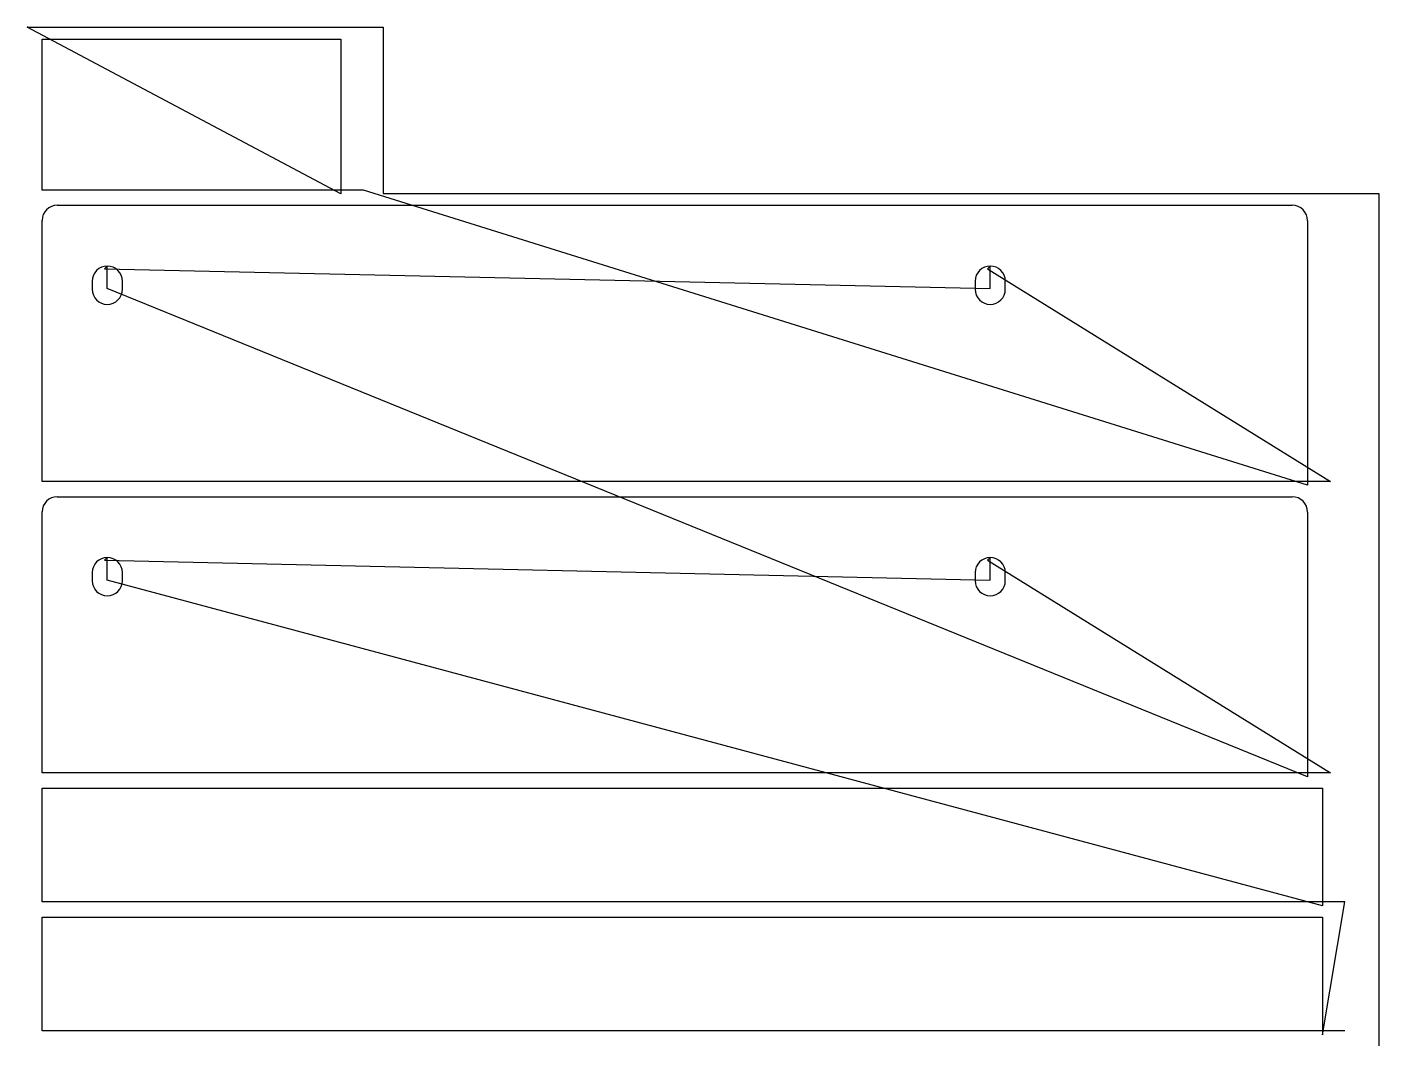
# Model space of a CAD drawing. Header units: metres. Extents: x 0 to 1791, y 0 to 1350.
import ezdxf

# ---------------------------------------------------------------- set-up
doc = ezdxf.new("R2010")
doc.units = ezdxf.units.M

msp = doc.modelspace()

# ---------------------------------------------------------------- linework, layer by layer
at = {"layer": 'TOOL_0'}
for p, q in [((416, 1129.272), (0, 1350.285)), ((0, 1350.285), (1, 1350.285)), ((1, 1350.285), (0, 1350.285)), ((0, 1350.285), (1, 1350.285)), ((1, 1350.285), (471.679, 1350.285)), ((471.679, 1350.285), (471.679, 1129.634)), ((20, 1134.272), (20, 1334.272)), ((20, 1334.272), (416, 1334.272)), ((416, 1334.272), (416, 1134.272)), ((416, 1134.272), (20, 1134.272)), ((446, 1134.272), (416, 1134.272)), ((416, 1134.272), (416, 1129.272)), ((1696.8, 742.987), (446, 1134.272)), ((471.679, 1129.634), (1791.403, 1129.634)), ((1791.403, 1129.634), (1791.403, 1)), ((40, 1114.072), (1676.3, 1114.072)), ((20, 748.072), (20, 1094.072)), ((1696.8, 1093.572), (1696.8, 748.072)), ((106.3, 1033.572), (102.764, 1030.036)), ((102.764, 1030.036), (1276.3, 1003.572)), ((106.3, 1003.572), (106.3, 1033.572)), ((1276.3, 1033.572), (1272.764, 1030.036)), ((1272.764, 1030.036), (1727.138, 748.072)), ((1276.3, 1003.572), (1276.3, 1033.572)), ((86.3, 1013.572), (86.3, 1002.758)), ((1696.8, 356.751), (106.3, 1003.572)), ((126.3, 1002.758), (126.3, 1013.572)), ((1256.3, 1013.572), (1256.3, 1002.758)), ((1296.3, 1002.758), (1296.3, 1013.572)), ((1696.8, 748.072), (20, 748.072)), ((1727.138, 748.072), (1696.8, 748.072)), ((1696.8, 748.072), (1696.8, 742.987)), ((40, 727.836), (1676.3, 727.836)), ((20, 361.836), (20, 707.836)), ((1696.8, 707.336), (1696.8, 361.836)), ((106.3, 647.336), (102.764, 643.8)), ((106.3, 617.336), (106.3, 647.336)), ((1276.3, 647.336), (1272.764, 643.8)), ((1276.3, 617.336), (1276.3, 647.336)), ((86.3, 627.336), (86.3, 616.522)), ((102.764, 643.8), (1276.3, 617.336)), ((126.3, 616.522), (126.3, 627.336)), ((1256.3, 627.336), (1256.3, 616.522)), ((1272.764, 643.8), (1727.138, 361.836)), ((1296.3, 616.522), (1296.3, 627.336)), ((1716.6, 185.682), (106.3, 617.336)), ((1696.8, 361.836), (20, 361.836)), ((1727.138, 361.836), (1696.8, 361.836)), ((1696.8, 361.836), (1696.8, 356.751)), ((20, 190.909), (20, 341.709)), ((20, 341.709), (1716.6, 341.709)), ((1716.6, 341.709), (1716.6, 190.909)), ((1716.6, 190.909), (20, 190.909)), ((1716.6, 14.774), (1746.364, 190.909)), ((1746.364, 190.909), (1716.6, 190.909)), ((1716.6, 190.909), (1716.6, 185.682)), ((20, 20.001), (20, 170.801)), ((20, 170.801), (1716.6, 170.801)), ((1716.6, 170.801), (1716.6, 20.001)), ((1716.6, 20.001), (20, 20.001)), ((1746.364, 20.001), (1716.6, 20.001)), ((1716.6, 20.001), (1716.6, 14.774)), ((1791.403, 1), (1791.403, 0))]:
    msp.add_line(p, q, dxfattribs=at)
for centre, radius, start, end in [((40, 1094.072), 20, 90, 180), ((1676.3, 1093.572), 20.5, 0, 90), ((106.3, 1013.572), 20, 90, 180), ((106.3, 1013.572), 20, 0, 90), ((1276.3, 1013.572), 20, 90, 180), ((1276.3, 1013.572), 20, 0, 90), ((106.3, 1002.758), 20, 180, 0), ((1276.3, 1002.758), 20, 180, 0), ((40, 707.836), 20, 90, 180), ((1676.3, 707.336), 20.5, 0, 90), ((106.3, 627.336), 20, 90, 180), ((106.3, 627.336), 20, 0, 90), ((1276.3, 627.336), 20, 90, 180), ((1276.3, 627.336), 20, 0, 90), ((106.3, 616.522), 20, 180, 0), ((1276.3, 616.522), 20, 180, 0)]:
    msp.add_arc(centre, radius, start, end, dxfattribs=at)

doc.saveas('drawing.dxf')
